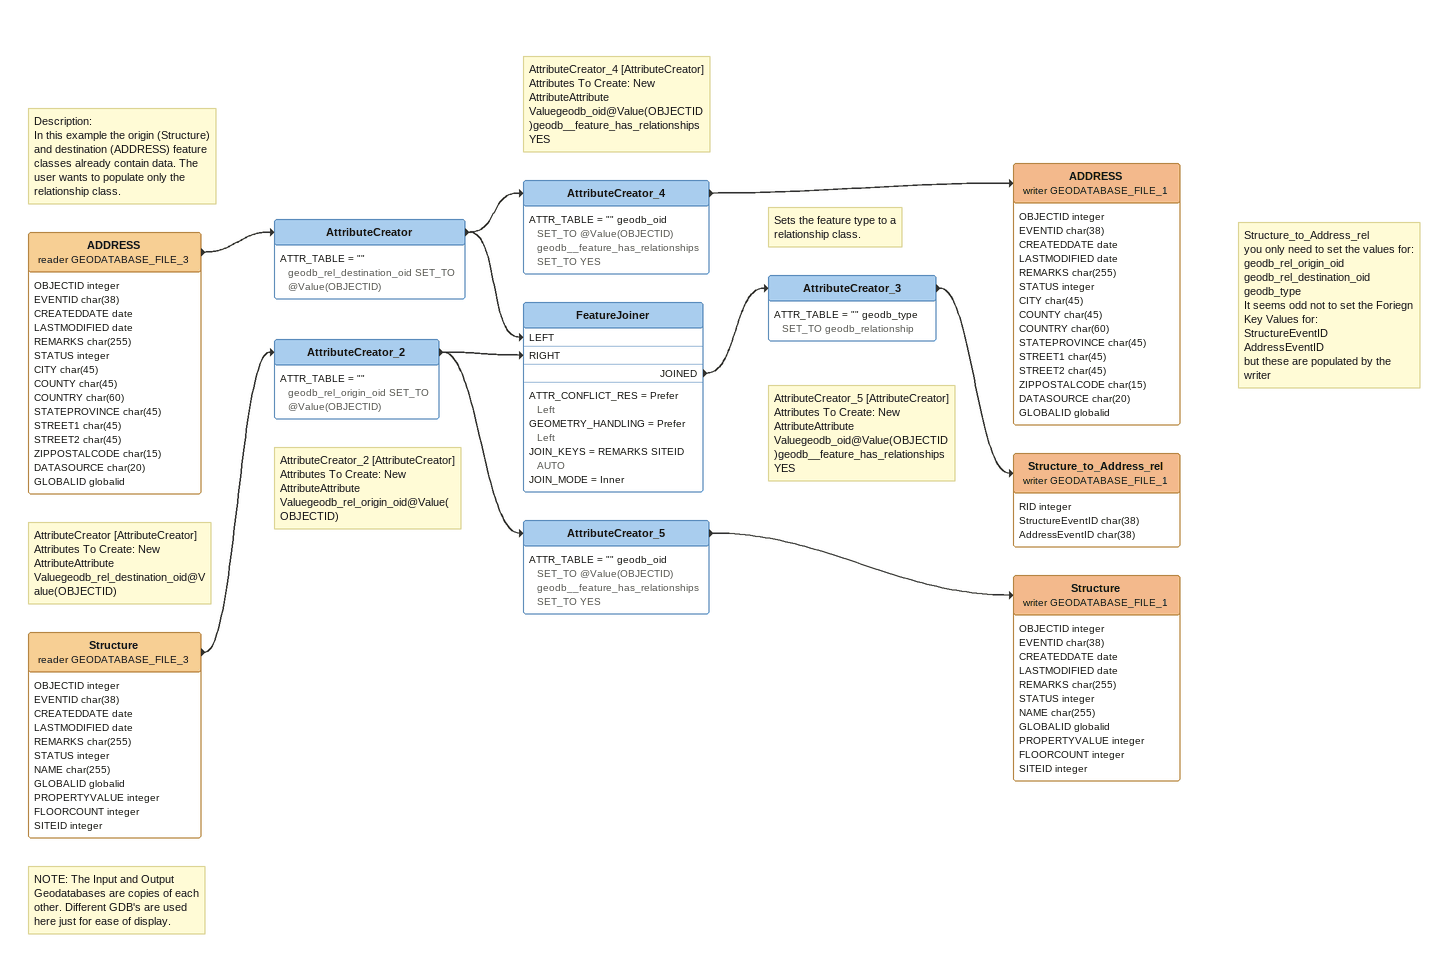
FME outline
Note: Description: / In this example the origin (Structure) and destination (ADDRESS) feature classes already contain data. The user wants to populate only the relationship class.
ADDRESS (reader GEODATABASE_FILE_3)
    attributes: OBJECTID integer, EVENTID char(38), CREATEDDATE date, LASTMODIFIED date, REMARKS char(255), STATUS integer, CITY char(45), COUNTY char(45), COUNTRY char(60), STATEPROVINCE char(45), STREET1 char(45), STREET2 char(45), ZIPPOSTALCODE char(15), DATASOURCE char(20), GLOBALID globalid
    -> AttributeCreator
Note: AttributeCreator [AttributeCreator] / Attributes To Create: New AttributeAttribute Valuegeodb_rel_destination_oid@Value(OBJECTID)
AttributeCreator
    ATTR_TABLE = "" geodb_rel_destination_oid SET_TO @Value(OBJECTID)
    -> FeatureJoiner [LEFT]
    -> AttributeCreator_4
Note: AttributeCreator_4 [AttributeCreator] / Attributes To Create: New AttributeAttribute Valuegeodb_oid@Value(OBJECTID)geodb__feature_has_relationshipsYES
AttributeCreator_4
    ATTR_TABLE = "" geodb_oid SET_TO @Value(OBJECTID)  geodb__feature_has_relationships SET_TO YES
    -> ADDRESS (writer GEODATABASE_FILE_1)
ADDRESS (writer GEODATABASE_FILE_1)
    attributes: OBJECTID integer, EVENTID char(38), CREATEDDATE date, LASTMODIFIED date, REMARKS char(255), STATUS integer, CITY char(45), COUNTY char(45), COUNTRY char(60), STATEPROVINCE char(45), STREET1 char(45), STREET2 char(45), ZIPPOSTALCODE char(15), DATASOURCE char(20), GLOBALID globalid
Note: NOTE: The Input and Output Geodatabases are copies of each other. Different GDB's are used here just for ease of display.
Structure (reader GEODATABASE_FILE_3)
    attributes: OBJECTID integer, EVENTID char(38), CREATEDDATE date, LASTMODIFIED date, REMARKS char(255), STATUS integer, NAME char(255), GLOBALID globalid, PROPERTYVALUE integer, FLOORCOUNT integer, SITEID integer
    -> AttributeCreator_2
Note: AttributeCreator_2 [AttributeCreator] / Attributes To Create: New AttributeAttribute Valuegeodb_rel_origin_oid@Value(OBJECTID)
AttributeCreator_2
    ATTR_TABLE = "" geodb_rel_origin_oid SET_TO @Value(OBJECTID)
    -> FeatureJoiner [RIGHT]
    -> AttributeCreator_5
FeatureJoiner
    ATTR_CONFLICT_RES = Prefer Left
    GEOMETRY_HANDLING = Prefer Left
    JOIN_KEYS = REMARKS SITEID AUTO
    JOIN_MODE = Inner
    JOINED -> AttributeCreator_3
Note: Sets the feature type to a relationship class.
AttributeCreator_3
    ATTR_TABLE = "" geodb_type SET_TO geodb_relationship
    -> Structure_to_Address_rel (writer GEODATABASE_FILE_1)
Note: Structure_to_Address_rel / you only need to set the values for: / geodb_rel_origin_oid / geodb_rel_destination_oid / geodb_type / It seems odd not to set the Foriegn Key Values for: / StructureEventID / AddressEventID / but these are populated by the writer
Structure_to_Address_rel (writer GEODATABASE_FILE_1)
    attributes: RID integer, StructureEventID char(38), AddressEventID char(38)
Note: AttributeCreator_5 [AttributeCreator] / Attributes To Create: New AttributeAttribute Valuegeodb_oid@Value(OBJECTID)geodb__feature_has_relationshipsYES
AttributeCreator_5
    ATTR_TABLE = "" geodb_oid SET_TO @Value(OBJECTID)  geodb__feature_has_relationships SET_TO YES
    -> Structure (writer GEODATABASE_FILE_1)
Structure (writer GEODATABASE_FILE_1)
    attributes: OBJECTID integer, EVENTID char(38), CREATEDDATE date, LASTMODIFIED date, REMARKS char(255), STATUS integer, NAME char(255), GLOBALID globalid, PROPERTYVALUE integer, FLOORCOUNT integer, SITEID integer
